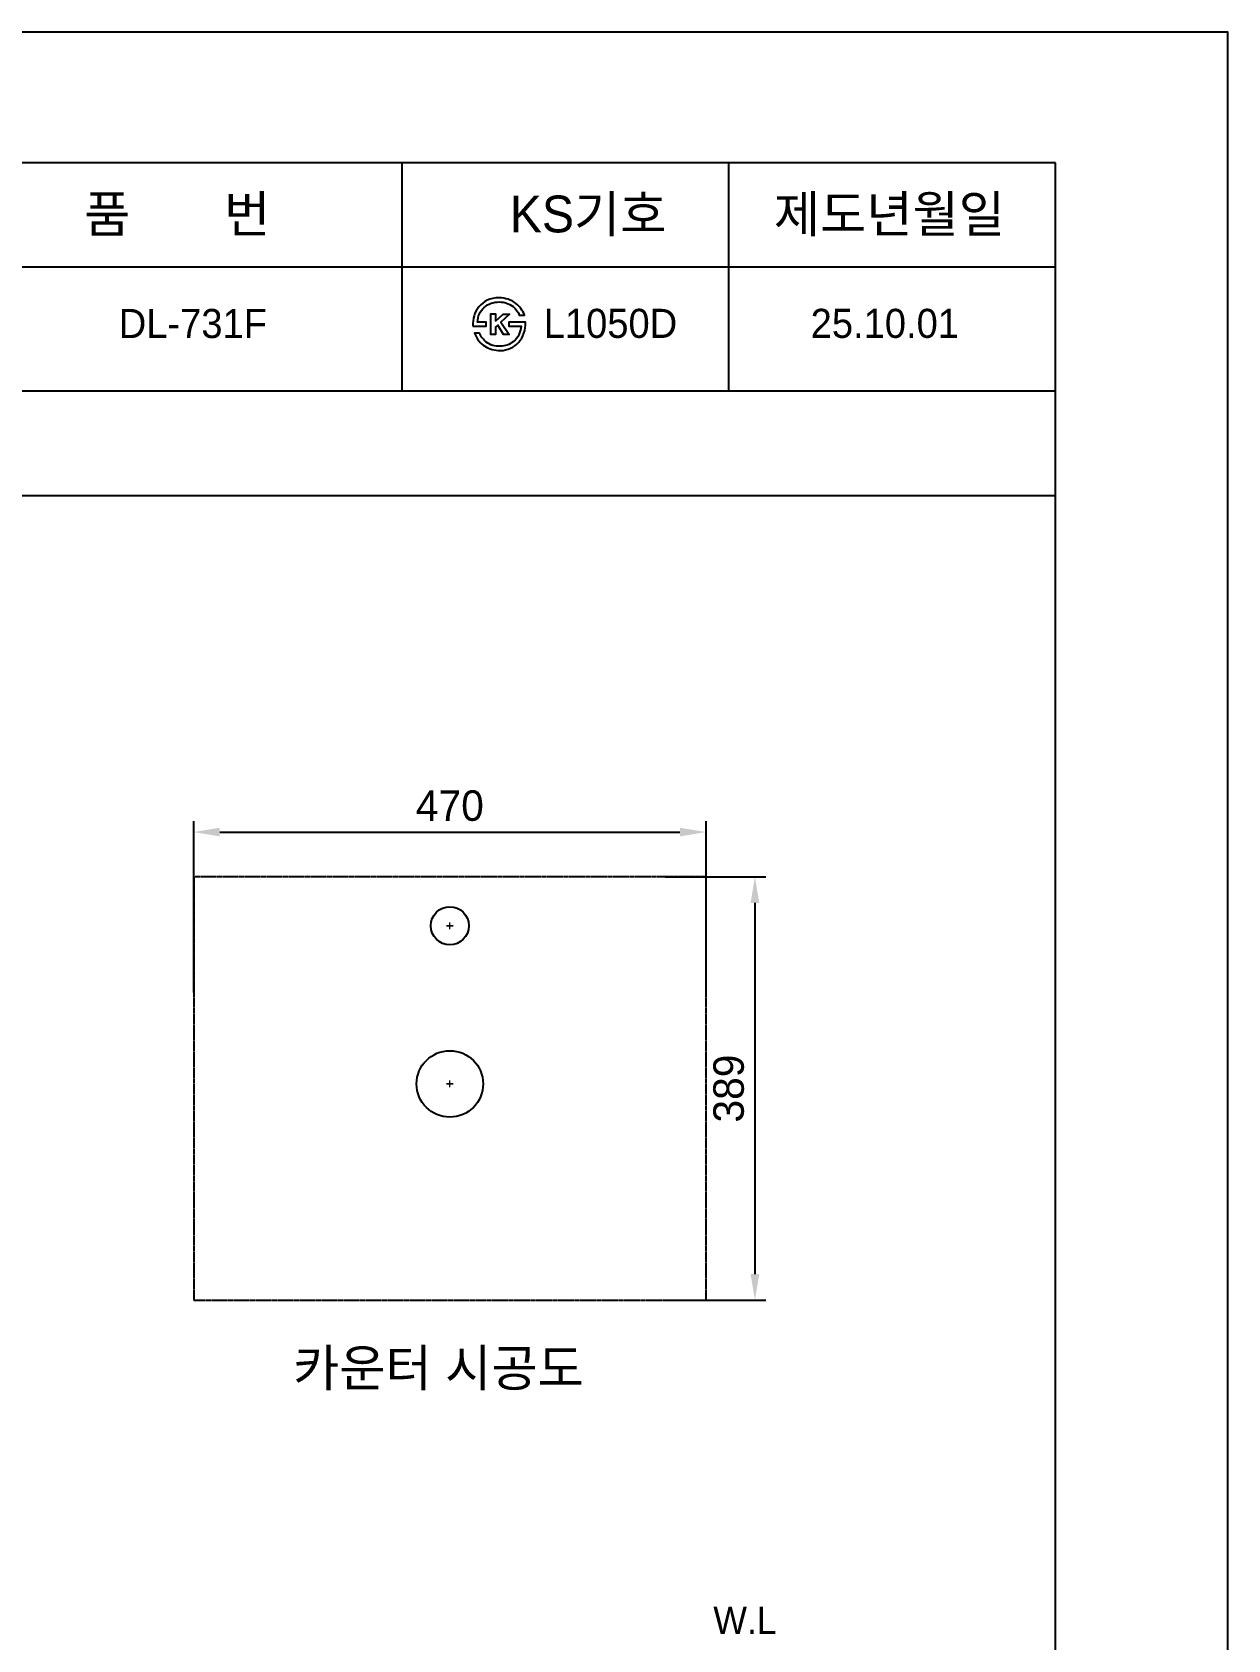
# Model space of a CAD drawing. Header units: millimetres. Extents: x 12282 to 14707, y -519 to 2912.
# Drawn here: x 13609 to 14707, y 1435 to 2912 of the extents above; entities that cross this region are included whole.
import ezdxf
from ezdxf.enums import TextEntityAlignment as Align
from ezdxf.lldxf.tags import DXFTag

# ---------------------------------------------------------------- set-up
doc = ezdxf.new("R2010")
doc.units = ezdxf.units.MM
doc.header["$LTSCALE"] = 0.2
doc.linetypes.add('DASHED2', pattern=[0.375, 0.25, -0.125])
for name, color, linetype, lineweight in [('CEN', 1, 'CENTER', 5), ('DIM', 3, 'Continuous', 15), ('LINE', 7, 'Continuous', 25)]:
    doc.layers.add(name, color=color, linetype=linetype, lineweight=lineweight)
for name, color, linetype in [('DEFAULT', 7, 'Continuous'), ('TEXT', 7, 'Continuous'), ('YA', 7, 'Continuous')]:
    doc.layers.add(name, color=color, linetype=linetype)
doc.styles.add('h', font='', dxfattribs={"height": 28})
doc.styles.add('스타일1', font='txt.shx', dxfattribs={"bigfont": 'ghs.shx'})
doc.styles.add('타이틀', font='H2GTRM.TTF', dxfattribs={"height": 25})
doc.styles.get('h').set_extended_font_data('Haansoft Batang')
tags = doc.linetypes.add('Amconstr', pattern=[9999, 9999, 0]).pattern_tags.tags
tags[6:7] = [DXFTag(74, 4), DXFTag(75, 0), DXFTag(340, '0'), DXFTag(46, 1.0), DXFTag(50, 0.0), DXFTag(44, 0.0), DXFTag(45, 0.0)]
tags[4:5] = [DXFTag(74, 4), DXFTag(75, 0), DXFTag(340, '0'), DXFTag(46, 1.0), DXFTag(50, 0.0), DXFTag(44, 0.0), DXFTag(45, 0.0)]
tags = doc.linetypes.add('CENTER', pattern=[50.8, 31.75, -6.35, 6.35, -6.35]).pattern_tags.tags
tags[10:11] = [DXFTag(74, 4), DXFTag(75, 0), DXFTag(340, '0'), DXFTag(46, 1.0), DXFTag(50, 0.0), DXFTag(44, 0.0), DXFTag(45, 0.0)]
tags[8:9] = [DXFTag(74, 4), DXFTag(75, 0), DXFTag(340, '0'), DXFTag(46, 1.0), DXFTag(50, 0.0), DXFTag(44, 0.0), DXFTag(45, 0.0)]
tags[6:7] = [DXFTag(74, 4), DXFTag(75, 0), DXFTag(340, '0'), DXFTag(46, 1.0), DXFTag(50, 0.0), DXFTag(44, 0.0), DXFTag(45, 0.0)]
tags[4:5] = [DXFTag(74, 4), DXFTag(75, 0), DXFTag(340, '0'), DXFTag(46, 1.0), DXFTag(50, 0.0), DXFTag(44, 0.0), DXFTag(45, 0.0)]
doc.dimstyles.new('AM_ISO$0', dxfattribs={"dimtxt": 28, "dimasz": 24, "dimexe": 10, "dimexo": 0, "dimgap": 10, "dimtad": 1, "dimdec": 0, "dimdsep": 46, "dimtxsty": 'h', "dimcen": -5, "dimclrd": 256, "dimclre": 256, "dimclrt": 256, "dimadec": 0, "dimazin": 2, "dimtp": 0.1, "dimtm": 0.1, "dimtfac": 0.71, "dimtdec": 0, "dimtmove": 0, "dimatfit": 3, "dimfxl": 0, "dimlwd": -1, "dimlwe": -1, "dimarcsym": 0})

# ---------------------------------------------------------------- blocks, each defined once
blk = doc.blocks.new('*D30')
at = {"layer": 'Defpoints', "color": 0, "linetype": 'Amconstr'}
for p in [(14227.9, 2176.9), (13757.5, 2029.6), (14227.9, 2029.6)]:
    blk.add_point(p, dxfattribs=at)
at = {"layer": 'LINE', "linetype": 'ByBlock'}
for p, q in [((13757.5, 2029.6), (13757.5, 2186.9)), ((14227.9, 2029.6), (14227.9, 2186.9)), ((13781.5, 2176.9), (14203.9, 2176.9))]:
    blk.add_line(p, q, dxfattribs=at)
at = {"layer": 'LINE', "linetype": 'Amconstr'}
for points in [[(13781.5, 2180.9), (13781.5, 2172.9), (13757.5, 2176.9)], [(14203.9, 2180.9), (14203.9, 2172.9), (14227.9, 2176.9)]]:
    blk.add_solid(points, dxfattribs=at)
at = {"layer": 'LINE', "linetype": 'Amconstr', "insert": (13992.7, 2201), "char_height": 28, "attachment_point": 5, "style": 'h'}
blk.add_mtext('470', dxfattribs=at)
blk = doc.blocks.new('*D31')
at = {"layer": 'Defpoints', "color": 0, "linetype": 'Amconstr'}
for p in [(14190.3, 2135.8), (14190.3, 1746.9), (14272.8, 1746.9)]:
    blk.add_point(p, dxfattribs=at)
at = {"layer": 'LINE', "linetype": 'ByBlock'}
for p, q in [((14190.3, 2135.8), (14282.8, 2135.8)), ((14272.8, 2111.8), (14272.8, 1770.9)), ((14190.3, 1746.9), (14282.8, 1746.9))]:
    blk.add_line(p, q, dxfattribs=at)
at = {"layer": 'LINE', "linetype": 'Amconstr'}
for points in [[(14268.8, 2111.8), (14276.8, 2111.8), (14272.8, 2135.8)], [(14268.8, 1770.9), (14276.8, 1770.9), (14272.8, 1746.9)]]:
    blk.add_solid(points, dxfattribs=at)
at = {"layer": 'LINE', "linetype": 'Amconstr', "insert": (14248.8, 1941.3), "char_height": 28, "attachment_point": 5, "rotation": 90, "style": 'h'}
blk.add_mtext('389', dxfattribs=at)

msp = doc.modelspace()

# ---------------------------------------------------------------- linework, layer by layer
at = {"layer": 'CEN', "color": 0}
for p, q in [((13989.7, 2090.7, 0.1), (13995.7, 2090.7, 0.1)), ((13995.7, 2090.7, 0.1), (13989.7, 2090.7, 0.1)), ((13992.7, 2087.8, 0.1), (13992.7, 2093.8, 0.1)), ((13992.7, 2087.7, 0.1), (13992.7, 2093.7, 0.1)), ((13992.7, 2087.7, 0.1), (13992.7, 2093.7, 0.1)), ((13989.7, 1945.6, 0.1), (13995.7, 1945.6, 0.1)), ((13995.7, 1945.6, 0.1), (13989.7, 1945.6, 0.1)), ((13992.7, 1942.7, 0.1), (13992.7, 1948.7, 0.1)), ((13992.7, 1942.6, 0.1), (13992.7, 1948.6, 0.1)), ((13992.7, 1942.6, 0.1), (13992.7, 1948.6, 0.1))]:
    msp.add_line(p, q, dxfattribs=at)
at = {"layer": 'DEFAULT', "color": 0}
msp.add_circle((13992.7, 2090.8, 0.1), 17.5, dxfattribs=at)
at = {"layer": 'LINE', "linetype": 'Amconstr'}
msp.add_line((14548.9, -376.3), (14548.9, 2791.7), dxfattribs=at)
at = {"layer": 'LINE', "color": 1, "linetype": 'DASHED2', "elevation": 0.1}
msp.add_lwpolyline([(14227.9, 2135.8), (13757.5, 2135.8), (13757.5, 1746.9), (14227.9, 1746.9)], close=True, dxfattribs=at)
at = {"layer": 'LINE', "color": 0}
msp.add_circle((13992.7, 1945.6, 0.1), 30.5, dxfattribs=at)
at = {"layer": 'YA', "color": 7}
for p, q in [((14548.9, 2791.7), (12472.9, 2791.7)), ((13948.9, 2581.4), (13948.9, 2791.4)), ((13948.9, 2581.4), (13948.9, 2791.4)), ((14248.9, 2581.4), (14248.9, 2791.4)), ((14248.9, 2581.4), (14248.9, 2791.4)), ((14548.9, 2695.7), (12867.4, 2695.7)), ((14548.9, 2581.7), (12472.9, 2581.7)), ((14548.9, 2485.7), (12472.9, 2485.7)), ((14548.9, 2485.7), (12472.9, 2485.7))]:
    msp.add_line(p, q, dxfattribs=at)
at = {"layer": 'YA', "color": 0}
msp.add_lwpolyline([(12281.5, -518.7), (14707, -518.7), (14707, 2911.6), (12281.5, 2911.6)], close=True, dxfattribs=at)
at = {"layer": 'YA', "color": 7}
msp.add_lwpolyline([(14034.6, 2646.1), (14041.8, 2652.7), (14047.6, 2652.7), (14039.6, 2645.2), (14047.1, 2634), (14042.1, 2634), (14036.7, 2642.5), (14034.6, 2640.7), (14034.6, 2634), (14030.2, 2634), (14030.2, 2652.9), (14034.6, 2652.9), (14034.6, 2646.1)], close=True, dxfattribs=at)
for points in [[(14013.9, 2641.6), (14013.7, 2644.9), (14014.1, 2648.1), (14015, 2651.1), (14015.9, 2654.2), (14017.4, 2657), (14019.4, 2659.4), (14021.5, 2661.9), (14024, 2663.9), (14027, 2665.3), (14030.2, 2666.8), (14033.8, 2667.6), (14037.7, 2667.6), (14043.9, 2667.5), (14049.1, 2665.8), (14053.3, 2662.5), (14056.7, 2659.8), (14059.4, 2656.2), (14061.2, 2651.7), (14061.2, 2651.7), (14056.5, 2651.7), (14056.5, 2651.7), (14055.6, 2654.5), (14053.6, 2657.1), (14050.7, 2659.5), (14047, 2662.4), (14042.8, 2663.8), (14038.2, 2663.8), (14032.6, 2663.8), (14027.9, 2662.2), (14024.2, 2658.8), (14020.4, 2655.4), (14018.4, 2650.8), (14018.1, 2645.1), (14018.1, 2645.1), (14025.9, 2645.1), (14025.9, 2645.1), (14025.9, 2645.1), (14025.9, 2641.6), (14025.9, 2641.6), (14025.9, 2641.6), (14013.9, 2641.6), (14013.9, 2641.6), (14013.9, 2641.6), (14013.9, 2641.6), (14013.9, 2641.6)], [(14062.3, 2645.1), (14062.4, 2641.6), (14061.8, 2638.2), (14060.7, 2635), (14059.6, 2631.9), (14058, 2629.1), (14055.9, 2626.8), (14053.8, 2624.4), (14051.3, 2622.6), (14048.4, 2621.3), (14045.5, 2619.9), (14042.4, 2619.2), (14039.1, 2619.2), (14033.7, 2619.2), (14029, 2620.5), (14024.9, 2623.1), (14020.6, 2625.8), (14017.4, 2629.8), (14015.3, 2635.1), (14015.3, 2635.1), (14019.7, 2635.1), (14019.7, 2635.1), (14021.5, 2631.7), (14023.7, 2628.9), (14026.1, 2627), (14029.7, 2624.2), (14034.1, 2622.9), (14039.1, 2623.2), (14043.5, 2623.2), (14047.5, 2624.6), (14051.1, 2627.4), (14055.3, 2630.9), (14057.6, 2635.6), (14058.1, 2641.6), (14058.1, 2641.6), (14046.9, 2641.6), (14046.9, 2641.6), (14046.9, 2641.6), (14046.9, 2645.1), (14046.9, 2645.1), (14046.9, 2645.1), (14062.3, 2645.1), (14062.3, 2645.1), (14062.3, 2645.1), (14062.3, 2645.1), (14062.3, 2645.1)]]:
    msp.add_open_spline(points, degree=3, knots=[0, 0, 0, 0, 1, 1, 1, 2, 2, 2, 3, 3, 3, 4, 4, 4, 5, 5, 5, 6, 6, 6, 7, 7, 7, 8, 8, 8, 9, 9, 9, 10, 10, 10, 11, 11, 11, 12, 12, 12, 13, 13, 13, 14, 14, 14, 15, 15, 15, 15], dxfattribs=at)

# ---------------------------------------------------------------- texts
at = {"layer": 'DIM', "color": 0, "char_height": 33.819, "attachment_point": 1, "style": '스타일1'}
for s, insert in [('{\\fGulim|b0|i0|c129|p50;품       번}', (13656.8, 2761.5)), ('{\\fGulim|b0|i0|c129|p50;KS기호}', (14047.7, 2761.5)), ('{\\fGulim|b0|i0|c129|p50;제도년월일}', (14290.2, 2761.5))]:
    msp.add_mtext(s, dxfattribs=dict(at, insert=insert))
at = {"layer": 'DIM', "color": 0, "attachment_point": 1, "style": '스타일1'}
for s, insert, char_height, width in [('{\\fGulim|b0|i0|c129|p50;DL-731F}', (13688.7, 2657.4), 26.746, 168.306), ('{\\fGulim|b0|i0|c129|p50;L1050D}', (14078.9, 2657.5), 26.746, 168.306), ('{\\fGulim|b0|i0|c129|p50;25.10.01}', (14324, 2657.5), 26.746, 168.306), ('{\\fGulim|b0|i0|c129|p50;    카운터 시공도}', (13799.6, 1701.6, 0.1), 33.819, 702.697)]:
    msp.add_mtext(s, dxfattribs=dict(at, insert=insert, char_height=char_height, width=width))
at = {"layer": 'TEXT', "style": '타이틀'}
msp.add_text('W.L', height=25, dxfattribs=at).set_placement((14263.7, 1452.8, -0.1), align=Align.MIDDLE)

# ---------------------------------------------------------------- dimensions: what is measured, and where the dimension line sits
at = {"layer": 'LINE', "linetype": 'Amconstr'}
dim = msp.add_linear_dim(base=(14227.9, 2176.9, 0.1), p1=(13757.5, 2029.6, 0.1), p2=(14227.9, 2029.6, 0.1), dimstyle='AM_ISO$0', dxfattribs=at)
dim.commit()
dim.dimension.update_dxf_attribs({"geometry": '*D30', "text_midpoint": (13992.7, 2176.9, 0.1), "dimtype": 160})
dim = msp.add_linear_dim(base=(14272.8, 1746.9, 0.1), p1=(14190.3, 2135.8, 0.1), p2=(14190.3, 1746.9, 0.1), angle=90, dimstyle='AM_ISO$0', dxfattribs=at)
dim.commit()
dim.dimension.update_dxf_attribs({"geometry": '*D31', "text_midpoint": (14248.8, 1941.3, 0.1)})

doc.saveas('drawing.dxf')
